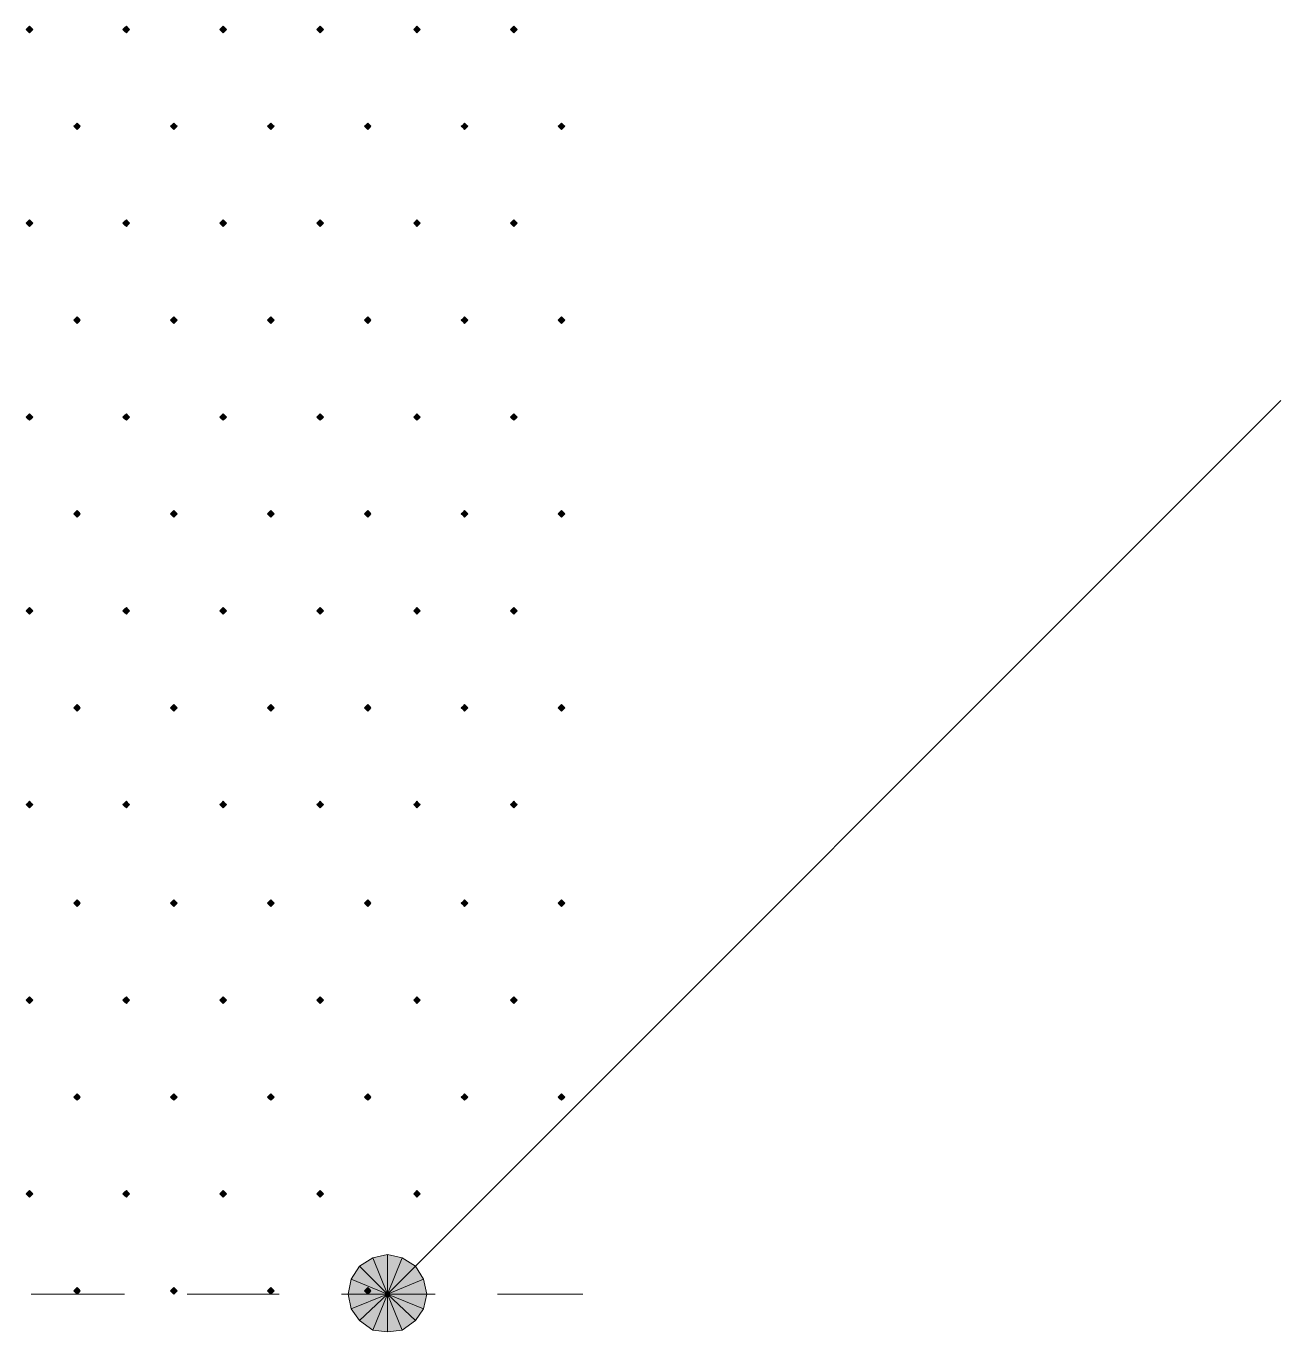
# Model space of a CAD drawing. Header units: millimetres. Extents: x 0 to 420, y 0 to 297.
# Drawn here: x 297.1 to 313.27, y 181.95 to 198.78 of the extents above; entities that cross this region are included whole.
import ezdxf

# ---------------------------------------------------------------- set-up
doc = ezdxf.new("R2010")
doc.units = ezdxf.units.MM

msp = doc.modelspace()

# ---------------------------------------------------------------- hatches: boundary and pattern name
for points in [[(297.138, 198.776), (297.116, 198.755), (297.095, 198.734), (297.116, 198.713), (297.138, 198.691), (297.159, 198.713), (297.18, 198.734), (297.159, 198.755), (297.138, 198.776)], [(298.387, 198.776), (298.365, 198.755), (298.344, 198.734), (298.365, 198.713), (298.387, 198.691), (298.408, 198.713), (298.429, 198.734), (298.408, 198.755), (298.387, 198.776)], [(299.635, 198.776), (299.614, 198.755), (299.593, 198.734), (299.614, 198.713), (299.635, 198.691), (299.657, 198.713), (299.678, 198.734), (299.657, 198.755), (299.635, 198.776)], [(300.884, 198.776), (300.863, 198.755), (300.842, 198.734), (300.863, 198.713), (300.884, 198.691), (300.905, 198.713), (300.927, 198.734), (300.905, 198.755), (300.884, 198.776)], [(302.133, 198.776), (302.112, 198.755), (302.091, 198.734), (302.112, 198.713), (302.133, 198.691), (302.154, 198.713), (302.175, 198.734), (302.154, 198.755), (302.133, 198.776)], [(303.382, 198.776), (303.361, 198.755), (303.339, 198.734), (303.361, 198.713), (303.382, 198.691), (303.403, 198.713), (303.424, 198.734), (303.403, 198.755), (303.382, 198.776)], [(297.752, 197.527), (297.73, 197.506), (297.709, 197.485), (297.73, 197.464), (297.752, 197.443), (297.773, 197.464), (297.794, 197.485), (297.773, 197.506), (297.752, 197.527)], [(299, 197.527), (298.979, 197.506), (298.958, 197.485), (298.979, 197.464), (299, 197.443), (299.021, 197.464), (299.043, 197.485), (299.021, 197.506), (299, 197.527)], [(300.249, 197.527), (300.228, 197.506), (300.207, 197.485), (300.228, 197.464), (300.249, 197.443), (300.27, 197.464), (300.291, 197.485), (300.27, 197.506), (300.249, 197.527)], [(301.498, 197.527), (301.477, 197.506), (301.456, 197.485), (301.477, 197.464), (301.498, 197.443), (301.519, 197.464), (301.54, 197.485), (301.519, 197.506), (301.498, 197.527)], [(302.747, 197.527), (302.726, 197.506), (302.704, 197.485), (302.726, 197.464), (302.747, 197.443), (302.768, 197.464), (302.789, 197.485), (302.768, 197.506), (302.747, 197.527)], [(303.996, 197.527), (303.975, 197.506), (303.953, 197.485), (303.975, 197.464), (303.996, 197.443), (304.017, 197.464), (304.038, 197.485), (304.017, 197.506), (303.996, 197.527)], [(297.138, 196.279), (297.116, 196.257), (297.095, 196.236), (297.116, 196.215), (297.138, 196.194), (297.159, 196.215), (297.18, 196.236), (297.159, 196.257), (297.138, 196.279)], [(298.387, 196.279), (298.365, 196.257), (298.344, 196.236), (298.365, 196.215), (298.387, 196.194), (298.408, 196.215), (298.429, 196.236), (298.408, 196.257), (298.387, 196.279)], [(299.635, 196.279), (299.614, 196.257), (299.593, 196.236), (299.614, 196.215), (299.635, 196.194), (299.657, 196.215), (299.678, 196.236), (299.657, 196.257), (299.635, 196.279)], [(300.884, 196.279), (300.863, 196.257), (300.842, 196.236), (300.863, 196.215), (300.884, 196.194), (300.905, 196.215), (300.927, 196.236), (300.905, 196.257), (300.884, 196.279)], [(302.133, 196.279), (302.112, 196.257), (302.091, 196.236), (302.112, 196.215), (302.133, 196.194), (302.154, 196.215), (302.175, 196.236), (302.154, 196.257), (302.133, 196.279)], [(303.382, 196.279), (303.361, 196.257), (303.339, 196.236), (303.361, 196.215), (303.382, 196.194), (303.403, 196.215), (303.424, 196.236), (303.403, 196.257), (303.382, 196.279)], [(297.752, 195.03), (297.73, 195.008), (297.709, 194.987), (297.73, 194.966), (297.752, 194.945), (297.773, 194.966), (297.794, 194.987), (297.773, 195.008), (297.752, 195.03)], [(299, 195.03), (298.979, 195.008), (298.958, 194.987), (298.979, 194.966), (299, 194.945), (299.021, 194.966), (299.043, 194.987), (299.021, 195.008), (299, 195.03)], [(300.249, 195.03), (300.228, 195.008), (300.207, 194.987), (300.228, 194.966), (300.249, 194.945), (300.27, 194.966), (300.291, 194.987), (300.27, 195.008), (300.249, 195.03)], [(301.498, 195.03), (301.477, 195.008), (301.456, 194.987), (301.477, 194.966), (301.498, 194.945), (301.519, 194.966), (301.54, 194.987), (301.519, 195.008), (301.498, 195.03)], [(302.747, 195.03), (302.726, 195.008), (302.704, 194.987), (302.726, 194.966), (302.747, 194.945), (302.768, 194.966), (302.789, 194.987), (302.768, 195.008), (302.747, 195.03)], [(303.996, 195.03), (303.975, 195.008), (303.953, 194.987), (303.975, 194.966), (303.996, 194.945), (304.017, 194.966), (304.038, 194.987), (304.017, 195.008), (303.996, 195.03)], [(297.138, 193.781), (297.116, 193.76), (297.095, 193.738), (297.116, 193.717), (297.138, 193.696), (297.159, 193.717), (297.18, 193.738), (297.159, 193.76), (297.138, 193.781)], [(298.387, 193.781), (298.365, 193.76), (298.344, 193.738), (298.365, 193.717), (298.387, 193.696), (298.408, 193.717), (298.429, 193.738), (298.408, 193.76), (298.387, 193.781)], [(299.635, 193.781), (299.614, 193.76), (299.593, 193.738), (299.614, 193.717), (299.635, 193.696), (299.657, 193.717), (299.678, 193.738), (299.657, 193.76), (299.635, 193.781)], [(300.884, 193.781), (300.863, 193.76), (300.842, 193.738), (300.863, 193.717), (300.884, 193.696), (300.905, 193.717), (300.927, 193.738), (300.905, 193.76), (300.884, 193.781)], [(302.133, 193.781), (302.112, 193.76), (302.091, 193.738), (302.112, 193.717), (302.133, 193.696), (302.154, 193.717), (302.175, 193.738), (302.154, 193.76), (302.133, 193.781)], [(303.382, 193.781), (303.361, 193.76), (303.339, 193.738), (303.361, 193.717), (303.382, 193.696), (303.403, 193.717), (303.424, 193.738), (303.403, 193.76), (303.382, 193.781)], [(297.752, 192.532), (297.73, 192.511), (297.709, 192.49), (297.73, 192.469), (297.752, 192.447), (297.773, 192.469), (297.794, 192.49), (297.773, 192.511), (297.752, 192.532)], [(299, 192.532), (298.979, 192.511), (298.958, 192.49), (298.979, 192.469), (299, 192.447), (299.021, 192.469), (299.043, 192.49), (299.021, 192.511), (299, 192.532)], [(300.249, 192.532), (300.228, 192.511), (300.207, 192.49), (300.228, 192.469), (300.249, 192.447), (300.27, 192.469), (300.291, 192.49), (300.27, 192.511), (300.249, 192.532)], [(301.498, 192.532), (301.477, 192.511), (301.456, 192.49), (301.477, 192.469), (301.498, 192.447), (301.519, 192.469), (301.54, 192.49), (301.519, 192.511), (301.498, 192.532)], [(302.747, 192.532), (302.726, 192.511), (302.704, 192.49), (302.726, 192.469), (302.747, 192.447), (302.768, 192.469), (302.789, 192.49), (302.768, 192.511), (302.747, 192.532)], [(303.996, 192.532), (303.975, 192.511), (303.953, 192.49), (303.975, 192.469), (303.996, 192.447), (304.017, 192.469), (304.038, 192.49), (304.017, 192.511), (303.996, 192.532)], [(297.138, 191.283), (297.116, 191.262), (297.095, 191.241), (297.116, 191.22), (297.138, 191.198), (297.159, 191.22), (297.18, 191.241), (297.159, 191.262), (297.138, 191.283)], [(298.387, 191.283), (298.365, 191.262), (298.344, 191.241), (298.365, 191.22), (298.387, 191.198), (298.408, 191.22), (298.429, 191.241), (298.408, 191.262), (298.387, 191.283)], [(299.635, 191.283), (299.614, 191.262), (299.593, 191.241), (299.614, 191.22), (299.635, 191.198), (299.657, 191.22), (299.678, 191.241), (299.657, 191.262), (299.635, 191.283)], [(300.884, 191.283), (300.863, 191.262), (300.842, 191.241), (300.863, 191.22), (300.884, 191.198), (300.905, 191.22), (300.927, 191.241), (300.905, 191.262), (300.884, 191.283)], [(302.133, 191.283), (302.112, 191.262), (302.091, 191.241), (302.112, 191.22), (302.133, 191.198), (302.154, 191.22), (302.175, 191.241), (302.154, 191.262), (302.133, 191.283)], [(303.382, 191.283), (303.361, 191.262), (303.339, 191.241), (303.361, 191.22), (303.382, 191.198), (303.403, 191.22), (303.424, 191.241), (303.403, 191.262), (303.382, 191.283)], [(297.752, 190.034), (297.73, 190.013), (297.709, 189.992), (297.73, 189.971), (297.752, 189.95), (297.773, 189.971), (297.794, 189.992), (297.773, 190.013), (297.752, 190.034)], [(299, 190.034), (298.979, 190.013), (298.958, 189.992), (298.979, 189.971), (299, 189.95), (299.021, 189.971), (299.043, 189.992), (299.021, 190.013), (299, 190.034)], [(300.249, 190.034), (300.228, 190.013), (300.207, 189.992), (300.228, 189.971), (300.249, 189.95), (300.27, 189.971), (300.291, 189.992), (300.27, 190.013), (300.249, 190.034)], [(301.498, 190.034), (301.477, 190.013), (301.456, 189.992), (301.477, 189.971), (301.498, 189.95), (301.519, 189.971), (301.54, 189.992), (301.519, 190.013), (301.498, 190.034)], [(302.747, 190.034), (302.726, 190.013), (302.704, 189.992), (302.726, 189.971), (302.747, 189.95), (302.768, 189.971), (302.789, 189.992), (302.768, 190.013), (302.747, 190.034)], [(303.996, 190.034), (303.975, 190.013), (303.953, 189.992), (303.975, 189.971), (303.996, 189.95), (304.017, 189.971), (304.038, 189.992), (304.017, 190.013), (303.996, 190.034)], [(297.138, 188.786), (297.116, 188.764), (297.095, 188.743), (297.116, 188.722), (297.138, 188.701), (297.159, 188.722), (297.18, 188.743), (297.159, 188.764), (297.138, 188.786)], [(298.387, 188.786), (298.365, 188.764), (298.344, 188.743), (298.365, 188.722), (298.387, 188.701), (298.408, 188.722), (298.429, 188.743), (298.408, 188.764), (298.387, 188.786)], [(299.635, 188.786), (299.614, 188.764), (299.593, 188.743), (299.614, 188.722), (299.635, 188.701), (299.657, 188.722), (299.678, 188.743), (299.657, 188.764), (299.635, 188.786)], [(300.884, 188.786), (300.863, 188.764), (300.842, 188.743), (300.863, 188.722), (300.884, 188.701), (300.905, 188.722), (300.927, 188.743), (300.905, 188.764), (300.884, 188.786)], [(302.133, 188.786), (302.112, 188.764), (302.091, 188.743), (302.112, 188.722), (302.133, 188.701), (302.154, 188.722), (302.175, 188.743), (302.154, 188.764), (302.133, 188.786)], [(303.382, 188.786), (303.361, 188.764), (303.339, 188.743), (303.361, 188.722), (303.382, 188.701), (303.403, 188.722), (303.424, 188.743), (303.403, 188.764), (303.382, 188.786)], [(297.752, 187.515), (297.73, 187.494), (297.709, 187.473), (297.73, 187.452), (297.752, 187.431), (297.773, 187.452), (297.794, 187.473), (297.773, 187.494), (297.752, 187.515)], [(299, 187.515), (298.979, 187.494), (298.958, 187.473), (298.979, 187.452), (299, 187.431), (299.021, 187.452), (299.043, 187.473), (299.021, 187.494), (299, 187.515)], [(300.249, 187.515), (300.228, 187.494), (300.207, 187.473), (300.228, 187.452), (300.249, 187.431), (300.27, 187.452), (300.291, 187.473), (300.27, 187.494), (300.249, 187.515)], [(301.498, 187.515), (301.477, 187.494), (301.456, 187.473), (301.477, 187.452), (301.498, 187.431), (301.519, 187.452), (301.54, 187.473), (301.519, 187.494), (301.498, 187.515)], [(302.747, 187.515), (302.726, 187.494), (302.704, 187.473), (302.726, 187.452), (302.747, 187.431), (302.768, 187.452), (302.789, 187.473), (302.768, 187.494), (302.747, 187.515)], [(303.996, 187.515), (303.975, 187.494), (303.953, 187.473), (303.975, 187.452), (303.996, 187.431), (304.017, 187.452), (304.038, 187.473), (304.017, 187.494), (303.996, 187.515)], [(297.138, 186.267), (297.116, 186.246), (297.095, 186.224), (297.116, 186.203), (297.138, 186.182), (297.159, 186.203), (297.18, 186.224), (297.159, 186.246), (297.138, 186.267)], [(298.387, 186.267), (298.365, 186.246), (298.344, 186.224), (298.365, 186.203), (298.387, 186.182), (298.408, 186.203), (298.429, 186.224), (298.408, 186.246), (298.387, 186.267)], [(299.635, 186.267), (299.614, 186.246), (299.593, 186.224), (299.614, 186.203), (299.635, 186.182), (299.657, 186.203), (299.678, 186.224), (299.657, 186.246), (299.635, 186.267)], [(300.884, 186.267), (300.863, 186.246), (300.842, 186.224), (300.863, 186.203), (300.884, 186.182), (300.905, 186.203), (300.927, 186.224), (300.905, 186.246), (300.884, 186.267)], [(302.133, 186.267), (302.112, 186.246), (302.091, 186.224), (302.112, 186.203), (302.133, 186.182), (302.154, 186.203), (302.175, 186.224), (302.154, 186.246), (302.133, 186.267)], [(303.382, 186.267), (303.361, 186.246), (303.339, 186.224), (303.361, 186.203), (303.382, 186.182), (303.403, 186.203), (303.424, 186.224), (303.403, 186.246), (303.382, 186.267)], [(297.752, 185.018), (297.73, 184.997), (297.709, 184.975), (297.73, 184.954), (297.752, 184.933), (297.773, 184.954), (297.794, 184.975), (297.773, 184.997), (297.752, 185.018)], [(299, 185.018), (298.979, 184.997), (298.958, 184.975), (298.979, 184.954), (299, 184.933), (299.021, 184.954), (299.043, 184.975), (299.021, 184.997), (299, 185.018)], [(300.249, 185.018), (300.228, 184.997), (300.207, 184.975), (300.228, 184.954), (300.249, 184.933), (300.27, 184.954), (300.291, 184.975), (300.27, 184.997), (300.249, 185.018)], [(301.498, 185.018), (301.477, 184.997), (301.456, 184.975), (301.477, 184.954), (301.498, 184.933), (301.519, 184.954), (301.54, 184.975), (301.519, 184.997), (301.498, 185.018)], [(302.747, 185.018), (302.726, 184.997), (302.704, 184.975), (302.726, 184.954), (302.747, 184.933), (302.768, 184.954), (302.789, 184.975), (302.768, 184.997), (302.747, 185.018)], [(303.996, 185.018), (303.975, 184.997), (303.953, 184.975), (303.975, 184.954), (303.996, 184.933), (304.017, 184.954), (304.038, 184.975), (304.017, 184.997), (303.996, 185.018)], [(297.138, 183.769), (297.116, 183.748), (297.095, 183.727), (297.116, 183.705), (297.138, 183.684), (297.159, 183.705), (297.18, 183.727), (297.159, 183.748), (297.138, 183.769)], [(298.387, 183.769), (298.365, 183.748), (298.344, 183.727), (298.365, 183.705), (298.387, 183.684), (298.408, 183.705), (298.429, 183.727), (298.408, 183.748), (298.387, 183.769)], [(299.635, 183.769), (299.614, 183.748), (299.593, 183.727), (299.614, 183.705), (299.635, 183.684), (299.657, 183.705), (299.678, 183.727), (299.657, 183.748), (299.635, 183.769)], [(300.884, 183.769), (300.863, 183.748), (300.842, 183.727), (300.863, 183.705), (300.884, 183.684), (300.905, 183.705), (300.927, 183.727), (300.905, 183.748), (300.884, 183.769)], [(302.133, 183.769), (302.112, 183.748), (302.091, 183.727), (302.112, 183.705), (302.133, 183.684), (302.154, 183.705), (302.175, 183.727), (302.154, 183.748), (302.133, 183.769)], [(301.286, 182.626), (301.244, 182.436), (301.752, 182.436), (301.286, 182.626)], [(297.752, 182.52), (297.73, 182.499), (297.709, 182.478), (297.73, 182.457), (297.752, 182.436), (297.773, 182.457), (297.794, 182.478), (297.773, 182.499), (297.752, 182.52)], [(299, 182.52), (298.979, 182.499), (298.958, 182.478), (298.979, 182.457), (299, 182.436), (299.021, 182.457), (299.043, 182.478), (299.021, 182.499), (299, 182.52)], [(300.249, 182.52), (300.228, 182.499), (300.207, 182.478), (300.228, 182.457), (300.249, 182.436), (300.27, 182.457), (300.291, 182.478), (300.27, 182.499), (300.249, 182.52)], [(301.498, 182.52), (301.477, 182.499), (301.456, 182.478), (301.477, 182.457), (301.498, 182.436), (301.519, 182.457), (301.54, 182.478), (301.519, 182.499), (301.498, 182.52)]]:
    msp.add_hatch(color=7).paths.add_polyline_path(points)
h = msp.add_hatch(color=7)
h.paths.add_polyline_path([(301.752, 182.944), (301.562, 182.901), (301.752, 182.436), (301.752, 182.944)])
h.paths.add_polyline_path([(301.562, 182.901), (301.752, 182.436), (301.392, 182.795), (301.562, 182.901)])
h.paths.add_polyline_path([(301.752, 182.436), (301.392, 182.795), (301.286, 182.626), (301.752, 182.436)])
h = msp.add_hatch(color=7)
h.paths.add_polyline_path([(302.218, 182.626), (302.112, 182.795), (301.752, 182.436), (302.218, 182.626)])
h.paths.add_polyline_path([(302.112, 182.795), (301.752, 182.436), (301.943, 182.901), (302.112, 182.795)])
h.paths.add_polyline_path([(301.752, 182.436), (301.943, 182.901), (301.752, 182.944), (301.752, 182.436)])
h = msp.add_hatch(color=7)
h.paths.add_polyline_path([(302.112, 182.097), (302.218, 182.245), (301.752, 182.436), (302.112, 182.097)])
h.paths.add_polyline_path([(302.218, 182.245), (301.752, 182.436), (302.26, 182.436), (302.218, 182.245)])
h.paths.add_polyline_path([(301.752, 182.436), (302.26, 182.436), (302.218, 182.626), (301.752, 182.436)])
h = msp.add_hatch(color=7)
h.paths.add_polyline_path([(301.244, 182.436), (301.286, 182.245), (301.752, 182.436), (301.244, 182.436)])
h.paths.add_polyline_path([(301.286, 182.245), (301.752, 182.436), (301.392, 182.097), (301.286, 182.245)])
h.paths.add_polyline_path([(301.752, 182.436), (301.392, 182.097), (301.562, 181.97), (301.752, 182.436)])
h = msp.add_hatch(color=7)
h.paths.add_polyline_path([(301.562, 181.97), (301.752, 181.949), (301.752, 182.436), (301.562, 181.97)])
h.paths.add_polyline_path([(301.752, 181.949), (301.752, 182.436), (301.943, 181.97), (301.752, 181.949)])
h.paths.add_polyline_path([(301.752, 182.436), (301.943, 181.97), (302.112, 182.097), (301.752, 182.436)])

# ---------------------------------------------------------------- linework, layer by layer
at = {"lineweight": 0}
for points in [[(297.138, 198.776), (297.116, 198.755), (297.095, 198.734), (297.116, 198.713), (297.138, 198.691), (297.159, 198.713), (297.18, 198.734), (297.159, 198.755)], [(298.387, 198.776), (298.365, 198.755), (298.344, 198.734), (298.365, 198.713), (298.387, 198.691), (298.408, 198.713), (298.429, 198.734), (298.408, 198.755)], [(299.635, 198.776), (299.614, 198.755), (299.593, 198.734), (299.614, 198.713), (299.635, 198.691), (299.657, 198.713), (299.678, 198.734), (299.657, 198.755)], [(300.884, 198.776), (300.863, 198.755), (300.842, 198.734), (300.863, 198.713), (300.884, 198.691), (300.905, 198.713), (300.927, 198.734), (300.905, 198.755)], [(302.133, 198.776), (302.112, 198.755), (302.091, 198.734), (302.112, 198.713), (302.133, 198.691), (302.154, 198.713), (302.175, 198.734), (302.154, 198.755)], [(303.382, 198.776), (303.361, 198.755), (303.339, 198.734), (303.361, 198.713), (303.382, 198.691), (303.403, 198.713), (303.424, 198.734), (303.403, 198.755)], [(297.752, 197.527), (297.73, 197.506), (297.709, 197.485), (297.73, 197.464), (297.752, 197.443), (297.773, 197.464), (297.794, 197.485), (297.773, 197.506)], [(299, 197.527), (298.979, 197.506), (298.958, 197.485), (298.979, 197.464), (299, 197.443), (299.021, 197.464), (299.043, 197.485), (299.021, 197.506)], [(300.249, 197.527), (300.228, 197.506), (300.207, 197.485), (300.228, 197.464), (300.249, 197.443), (300.27, 197.464), (300.291, 197.485), (300.27, 197.506)], [(301.498, 197.527), (301.477, 197.506), (301.456, 197.485), (301.477, 197.464), (301.498, 197.443), (301.519, 197.464), (301.54, 197.485), (301.519, 197.506)], [(302.747, 197.527), (302.726, 197.506), (302.704, 197.485), (302.726, 197.464), (302.747, 197.443), (302.768, 197.464), (302.789, 197.485), (302.768, 197.506)], [(303.996, 197.527), (303.975, 197.506), (303.953, 197.485), (303.975, 197.464), (303.996, 197.443), (304.017, 197.464), (304.038, 197.485), (304.017, 197.506)], [(297.138, 196.279), (297.116, 196.257), (297.095, 196.236), (297.116, 196.215), (297.138, 196.194), (297.159, 196.215), (297.18, 196.236), (297.159, 196.257)], [(298.387, 196.279), (298.365, 196.257), (298.344, 196.236), (298.365, 196.215), (298.387, 196.194), (298.408, 196.215), (298.429, 196.236), (298.408, 196.257)], [(299.635, 196.279), (299.614, 196.257), (299.593, 196.236), (299.614, 196.215), (299.635, 196.194), (299.657, 196.215), (299.678, 196.236), (299.657, 196.257)], [(300.884, 196.279), (300.863, 196.257), (300.842, 196.236), (300.863, 196.215), (300.884, 196.194), (300.905, 196.215), (300.927, 196.236), (300.905, 196.257)], [(302.133, 196.279), (302.112, 196.257), (302.091, 196.236), (302.112, 196.215), (302.133, 196.194), (302.154, 196.215), (302.175, 196.236), (302.154, 196.257)], [(303.382, 196.279), (303.361, 196.257), (303.339, 196.236), (303.361, 196.215), (303.382, 196.194), (303.403, 196.215), (303.424, 196.236), (303.403, 196.257)], [(297.752, 195.03), (297.73, 195.008), (297.709, 194.987), (297.73, 194.966), (297.752, 194.945), (297.773, 194.966), (297.794, 194.987), (297.773, 195.008)], [(299, 195.03), (298.979, 195.008), (298.958, 194.987), (298.979, 194.966), (299, 194.945), (299.021, 194.966), (299.043, 194.987), (299.021, 195.008)], [(300.249, 195.03), (300.228, 195.008), (300.207, 194.987), (300.228, 194.966), (300.249, 194.945), (300.27, 194.966), (300.291, 194.987), (300.27, 195.008)], [(301.498, 195.03), (301.477, 195.008), (301.456, 194.987), (301.477, 194.966), (301.498, 194.945), (301.519, 194.966), (301.54, 194.987), (301.519, 195.008)], [(302.747, 195.03), (302.726, 195.008), (302.704, 194.987), (302.726, 194.966), (302.747, 194.945), (302.768, 194.966), (302.789, 194.987), (302.768, 195.008)], [(303.996, 195.03), (303.975, 195.008), (303.953, 194.987), (303.975, 194.966), (303.996, 194.945), (304.017, 194.966), (304.038, 194.987), (304.017, 195.008)], [(297.138, 193.781), (297.116, 193.76), (297.095, 193.738), (297.116, 193.717), (297.138, 193.696), (297.159, 193.717), (297.18, 193.738), (297.159, 193.76)], [(298.387, 193.781), (298.365, 193.76), (298.344, 193.738), (298.365, 193.717), (298.387, 193.696), (298.408, 193.717), (298.429, 193.738), (298.408, 193.76)], [(299.635, 193.781), (299.614, 193.76), (299.593, 193.738), (299.614, 193.717), (299.635, 193.696), (299.657, 193.717), (299.678, 193.738), (299.657, 193.76)], [(300.884, 193.781), (300.863, 193.76), (300.842, 193.738), (300.863, 193.717), (300.884, 193.696), (300.905, 193.717), (300.927, 193.738), (300.905, 193.76)], [(302.133, 193.781), (302.112, 193.76), (302.091, 193.738), (302.112, 193.717), (302.133, 193.696), (302.154, 193.717), (302.175, 193.738), (302.154, 193.76)], [(303.382, 193.781), (303.361, 193.76), (303.339, 193.738), (303.361, 193.717), (303.382, 193.696), (303.403, 193.717), (303.424, 193.738), (303.403, 193.76)], [(297.752, 192.532), (297.73, 192.511), (297.709, 192.49), (297.73, 192.469), (297.752, 192.447), (297.773, 192.469), (297.794, 192.49), (297.773, 192.511)], [(299, 192.532), (298.979, 192.511), (298.958, 192.49), (298.979, 192.469), (299, 192.447), (299.021, 192.469), (299.043, 192.49), (299.021, 192.511)], [(300.249, 192.532), (300.228, 192.511), (300.207, 192.49), (300.228, 192.469), (300.249, 192.447), (300.27, 192.469), (300.291, 192.49), (300.27, 192.511)], [(301.498, 192.532), (301.477, 192.511), (301.456, 192.49), (301.477, 192.469), (301.498, 192.447), (301.519, 192.469), (301.54, 192.49), (301.519, 192.511)], [(302.747, 192.532), (302.726, 192.511), (302.704, 192.49), (302.726, 192.469), (302.747, 192.447), (302.768, 192.469), (302.789, 192.49), (302.768, 192.511)], [(303.996, 192.532), (303.975, 192.511), (303.953, 192.49), (303.975, 192.469), (303.996, 192.447), (304.017, 192.469), (304.038, 192.49), (304.017, 192.511)], [(297.138, 191.283), (297.116, 191.262), (297.095, 191.241), (297.116, 191.22), (297.138, 191.198), (297.159, 191.22), (297.18, 191.241), (297.159, 191.262)], [(298.387, 191.283), (298.365, 191.262), (298.344, 191.241), (298.365, 191.22), (298.387, 191.198), (298.408, 191.22), (298.429, 191.241), (298.408, 191.262)], [(299.635, 191.283), (299.614, 191.262), (299.593, 191.241), (299.614, 191.22), (299.635, 191.198), (299.657, 191.22), (299.678, 191.241), (299.657, 191.262)], [(300.884, 191.283), (300.863, 191.262), (300.842, 191.241), (300.863, 191.22), (300.884, 191.198), (300.905, 191.22), (300.927, 191.241), (300.905, 191.262)], [(302.133, 191.283), (302.112, 191.262), (302.091, 191.241), (302.112, 191.22), (302.133, 191.198), (302.154, 191.22), (302.175, 191.241), (302.154, 191.262)], [(303.382, 191.283), (303.361, 191.262), (303.339, 191.241), (303.361, 191.22), (303.382, 191.198), (303.403, 191.22), (303.424, 191.241), (303.403, 191.262)], [(297.752, 190.034), (297.73, 190.013), (297.709, 189.992), (297.73, 189.971), (297.752, 189.95), (297.773, 189.971), (297.794, 189.992), (297.773, 190.013)], [(299, 190.034), (298.979, 190.013), (298.958, 189.992), (298.979, 189.971), (299, 189.95), (299.021, 189.971), (299.043, 189.992), (299.021, 190.013)], [(300.249, 190.034), (300.228, 190.013), (300.207, 189.992), (300.228, 189.971), (300.249, 189.95), (300.27, 189.971), (300.291, 189.992), (300.27, 190.013)], [(301.498, 190.034), (301.477, 190.013), (301.456, 189.992), (301.477, 189.971), (301.498, 189.95), (301.519, 189.971), (301.54, 189.992), (301.519, 190.013)], [(302.747, 190.034), (302.726, 190.013), (302.704, 189.992), (302.726, 189.971), (302.747, 189.95), (302.768, 189.971), (302.789, 189.992), (302.768, 190.013)], [(303.996, 190.034), (303.975, 190.013), (303.953, 189.992), (303.975, 189.971), (303.996, 189.95), (304.017, 189.971), (304.038, 189.992), (304.017, 190.013)], [(297.138, 188.786), (297.116, 188.764), (297.095, 188.743), (297.116, 188.722), (297.138, 188.701), (297.159, 188.722), (297.18, 188.743), (297.159, 188.764)], [(298.387, 188.786), (298.365, 188.764), (298.344, 188.743), (298.365, 188.722), (298.387, 188.701), (298.408, 188.722), (298.429, 188.743), (298.408, 188.764)], [(299.635, 188.786), (299.614, 188.764), (299.593, 188.743), (299.614, 188.722), (299.635, 188.701), (299.657, 188.722), (299.678, 188.743), (299.657, 188.764)], [(300.884, 188.786), (300.863, 188.764), (300.842, 188.743), (300.863, 188.722), (300.884, 188.701), (300.905, 188.722), (300.927, 188.743), (300.905, 188.764)], [(302.133, 188.786), (302.112, 188.764), (302.091, 188.743), (302.112, 188.722), (302.133, 188.701), (302.154, 188.722), (302.175, 188.743), (302.154, 188.764)], [(303.382, 188.786), (303.361, 188.764), (303.339, 188.743), (303.361, 188.722), (303.382, 188.701), (303.403, 188.722), (303.424, 188.743), (303.403, 188.764)], [(297.752, 187.515), (297.73, 187.494), (297.709, 187.473), (297.73, 187.452), (297.752, 187.431), (297.773, 187.452), (297.794, 187.473), (297.773, 187.494)], [(299, 187.515), (298.979, 187.494), (298.958, 187.473), (298.979, 187.452), (299, 187.431), (299.021, 187.452), (299.043, 187.473), (299.021, 187.494)], [(300.249, 187.515), (300.228, 187.494), (300.207, 187.473), (300.228, 187.452), (300.249, 187.431), (300.27, 187.452), (300.291, 187.473), (300.27, 187.494)], [(301.498, 187.515), (301.477, 187.494), (301.456, 187.473), (301.477, 187.452), (301.498, 187.431), (301.519, 187.452), (301.54, 187.473), (301.519, 187.494)], [(302.747, 187.515), (302.726, 187.494), (302.704, 187.473), (302.726, 187.452), (302.747, 187.431), (302.768, 187.452), (302.789, 187.473), (302.768, 187.494)], [(303.996, 187.515), (303.975, 187.494), (303.953, 187.473), (303.975, 187.452), (303.996, 187.431), (304.017, 187.452), (304.038, 187.473), (304.017, 187.494)], [(297.138, 186.267), (297.116, 186.246), (297.095, 186.224), (297.116, 186.203), (297.138, 186.182), (297.159, 186.203), (297.18, 186.224), (297.159, 186.246)], [(298.387, 186.267), (298.365, 186.246), (298.344, 186.224), (298.365, 186.203), (298.387, 186.182), (298.408, 186.203), (298.429, 186.224), (298.408, 186.246)], [(299.635, 186.267), (299.614, 186.246), (299.593, 186.224), (299.614, 186.203), (299.635, 186.182), (299.657, 186.203), (299.678, 186.224), (299.657, 186.246)], [(300.884, 186.267), (300.863, 186.246), (300.842, 186.224), (300.863, 186.203), (300.884, 186.182), (300.905, 186.203), (300.927, 186.224), (300.905, 186.246)], [(302.133, 186.267), (302.112, 186.246), (302.091, 186.224), (302.112, 186.203), (302.133, 186.182), (302.154, 186.203), (302.175, 186.224), (302.154, 186.246)], [(303.382, 186.267), (303.361, 186.246), (303.339, 186.224), (303.361, 186.203), (303.382, 186.182), (303.403, 186.203), (303.424, 186.224), (303.403, 186.246)], [(297.752, 185.018), (297.73, 184.997), (297.709, 184.975), (297.73, 184.954), (297.752, 184.933), (297.773, 184.954), (297.794, 184.975), (297.773, 184.997)], [(299, 185.018), (298.979, 184.997), (298.958, 184.975), (298.979, 184.954), (299, 184.933), (299.021, 184.954), (299.043, 184.975), (299.021, 184.997)], [(300.249, 185.018), (300.228, 184.997), (300.207, 184.975), (300.228, 184.954), (300.249, 184.933), (300.27, 184.954), (300.291, 184.975), (300.27, 184.997)], [(301.498, 185.018), (301.477, 184.997), (301.456, 184.975), (301.477, 184.954), (301.498, 184.933), (301.519, 184.954), (301.54, 184.975), (301.519, 184.997)], [(302.747, 185.018), (302.726, 184.997), (302.704, 184.975), (302.726, 184.954), (302.747, 184.933), (302.768, 184.954), (302.789, 184.975), (302.768, 184.997)], [(303.996, 185.018), (303.975, 184.997), (303.953, 184.975), (303.975, 184.954), (303.996, 184.933), (304.017, 184.954), (304.038, 184.975), (304.017, 184.997)], [(297.138, 183.769), (297.116, 183.748), (297.095, 183.727), (297.116, 183.705), (297.138, 183.684), (297.159, 183.705), (297.18, 183.727), (297.159, 183.748)], [(298.387, 183.769), (298.365, 183.748), (298.344, 183.727), (298.365, 183.705), (298.387, 183.684), (298.408, 183.705), (298.429, 183.727), (298.408, 183.748)], [(299.635, 183.769), (299.614, 183.748), (299.593, 183.727), (299.614, 183.705), (299.635, 183.684), (299.657, 183.705), (299.678, 183.727), (299.657, 183.748)], [(300.884, 183.769), (300.863, 183.748), (300.842, 183.727), (300.863, 183.705), (300.884, 183.684), (300.905, 183.705), (300.927, 183.727), (300.905, 183.748)], [(302.133, 183.769), (302.112, 183.748), (302.091, 183.727), (302.112, 183.705), (302.133, 183.684), (302.154, 183.705), (302.175, 183.727), (302.154, 183.748)], [(301.752, 182.944), (301.562, 182.901), (301.752, 182.436)], [(301.752, 182.436), (301.943, 182.901), (301.752, 182.944)], [(301.752, 182.436), (301.392, 182.795), (301.286, 182.626)], [(301.562, 182.901), (301.752, 182.436), (301.392, 182.795)], [(302.112, 182.795), (301.752, 182.436), (301.943, 182.901)], [(302.218, 182.626), (302.112, 182.795), (301.752, 182.436)], [(301.286, 182.626), (301.244, 182.436), (301.752, 182.436)], [(301.752, 182.436), (302.26, 182.436), (302.218, 182.626)], [(297.752, 182.52), (297.73, 182.499), (297.709, 182.478), (297.73, 182.457), (297.752, 182.436), (297.773, 182.457), (297.794, 182.478), (297.773, 182.499)], [(299, 182.52), (298.979, 182.499), (298.958, 182.478), (298.979, 182.457), (299, 182.436), (299.021, 182.457), (299.043, 182.478), (299.021, 182.499)], [(300.249, 182.52), (300.228, 182.499), (300.207, 182.478), (300.228, 182.457), (300.249, 182.436), (300.27, 182.457), (300.291, 182.478), (300.27, 182.499)], [(301.244, 182.436), (301.286, 182.245), (301.752, 182.436)], [(301.286, 182.245), (301.752, 182.436), (301.392, 182.097)], [(301.752, 182.436), (301.392, 182.097), (301.562, 181.97)], [(301.498, 182.52), (301.477, 182.499), (301.456, 182.478), (301.477, 182.457), (301.498, 182.436), (301.519, 182.457), (301.54, 182.478), (301.519, 182.499)], [(301.562, 181.97), (301.752, 181.949), (301.752, 182.436)], [(301.752, 181.949), (301.752, 182.436), (301.943, 181.97)], [(301.752, 182.436), (301.943, 181.97), (302.112, 182.097)], [(302.112, 182.097), (302.218, 182.245), (301.752, 182.436)], [(302.218, 182.245), (301.752, 182.436), (302.26, 182.436)]]:
    msp.add_lwpolyline(points, close=True, dxfattribs=at)
at = {"lineweight": 13}
for points in [[(301.752, 182.436), (313.267, 193.95)], [(297.159, 182.436), (298.365, 182.436)], [(299.17, 182.436), (300.355, 182.436)], [(301.159, 182.436), (302.366, 182.436)], [(303.17, 182.436), (304.271, 182.436)]]:
    msp.add_lwpolyline(points, dxfattribs=at)

doc.saveas('drawing.dxf')
